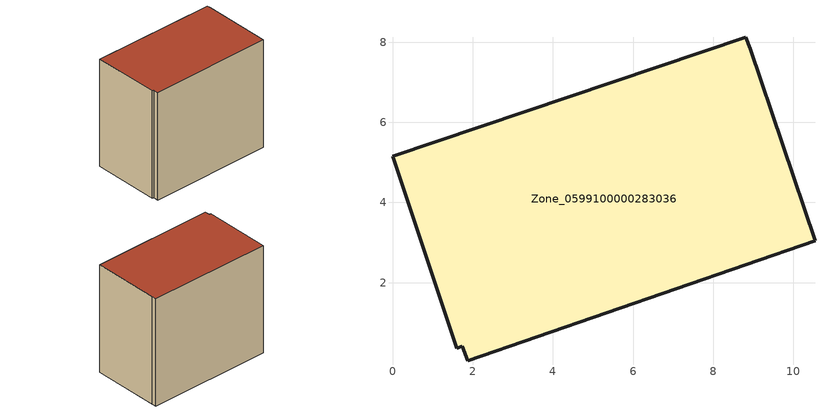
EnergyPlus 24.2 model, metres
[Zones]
Zone_0599100000283036
 floor ground (C_G): 1.87,0.05 1.74,0.42 1.6,0.37 0,5.15 8.81,8.12 8.93,7.83 10.54,3.04 z0.36
 wall outside (C_F): 1.74,0.42 1.87,0.05 10.54,3.04 8.93,7.83 8.81,8.12 0,5.15 1.6,0.37 1.74,0.42 z0.36:8.6
 roof outside (C_R): 8.81,8.12 0,5.15 1.6,0.37 1.74,0.42 1.87,0.05 10.54,3.04 8.93,7.83 z8.6
[BUILDING]
Pand.0599100000283036: North Axis=0; Terrain=City; Loads Convergence Tolerance Value=0.04; Temperature Convergence Tolerance Value=0.4; Solar Distribution=FullExterior; Maximum Number of Warmup Days=25; Minimum Number of Warmup Days=1
[Site:Location]
Rotterdam.The.Hague.AP_ZH_NLD Design_Conditions: Latitude=51.96; Longitude=4.45; Time Zone=1; Elevation=-4.5
[SITE:GROUNDTEMPERATURE:BUILDINGSURFACE]
18, 18, 18, 18, 18, 18, 18, 18, 18, 18, 18, 18
[MATERIAL] Thermal Absorptance=0.9; Solar Absorptance=0.7; Visible Absorptance=0.7
Name | Roughness | Thickness | Conductivity | Density | Specific Heat
G.TC.1965-1974 | MediumSmooth | 0.15 | 0.882353 | 540 | 1210
F.TC.1965-1974 | Rough | 0.3 | 0.697674 | 1920 | 840
R.TC.1965-1974 | MediumRough | 0.2 | 0.232558 | 1500 | 1000
[CONSTRUCTION]
C_G: G.TC.1965-1974
C_F: F.TC.1965-1974
C_R: R.TC.1965-1974
[ZONE]
Zone_0599100000283036: Type=1; Multiplier=1; Ceiling Height=Autocalculate; Volume=Autocalculate; Floor Area=autocalculate; Part of Total Floor Area=Yes
[ZONEINFILTRATION:DESIGNFLOWRATE]
Infil_Zone_0599100000283036: Zone or ZoneList or Space or SpaceList=Zone_0599100000283036; Schedule=AlwaysOn; Design Flow Rate Calculation Method=Flow/Area; Flow Rate per Floor Area=0.003; Constant Term Coefficient=1; Temperature Term Coefficient=0; Velocity Term Coefficient=0; Velocity Squared Term Coefficient=0
[HVACTEMPLATE:ZONE:IDEALLOADSAIRSYSTEM]
Zone_0599100000283036: Maximum Heating Supply Air Temperature=50; Minimum Cooling Supply Air Temperature=13; Maximum Heating Supply Air Humidity Ratio=0.0156; Minimum Cooling Supply Air Humidity Ratio=0.0077; Heating Limit=NoLimit; Cooling Limit=NoLimit; Dehumidification Control Type=ConstantSensibleHeatRatio; Cooling Sensible Heat Ratio=0.7; Dehumidification Setpoint=60; Humidification Control Type=None; Humidification Setpoint=30; Outdoor Air Method=None; Outdoor Air Flow Rate per Person=0.00944; Outdoor Air Flow Rate per Zone Floor Area=0; Outdoor Air Flow Rate per Zone=0; Demand Controlled Ventilation Type=None; Outdoor Air Economizer Type=NoEconomizer; Heat Recovery Type=None; Sensible Heat Recovery Effectiveness=0.7; Latent Heat Recovery Effectiveness=0.65
[ZONECONTROL:THERMOSTAT]
ThermostatControl_Zone_0599100000283036: Zone or ZoneList=Zone_0599100000283036; Control Type Schedule=DualSetpointControlType; Control 1=Thermostat_Zone_0599100000283036; Temperature Difference Between Cutout And Setpoint=0
[THERMOSTATSETPOINT:DUALSETPOINT]
Thermostat_Zone_0599100000283036: Heating Setpoint Temperature Schedule=HeatingSetpoint_Zone_0599100000283036; Cooling Setpoint Temperature Schedule=CoolingSetpoint_Zone_0599100000283036
[SCHEDULE:COMPACT]
HeatingSetpoint_Zone_0599100000283036: Through: 12/31, For: AllDays, Until: 24:00, 21
CoolingSetpoint_Zone_0599100000283036: Through: 12/31, For: AllDays, Until: 24:00, 24
DualSetpointControlType: Through: 12/31, For: AllDays, Until: 24:00, 4
AlwaysOn: Through: 12/31, For: AllDays, Until: 24:00, 1
